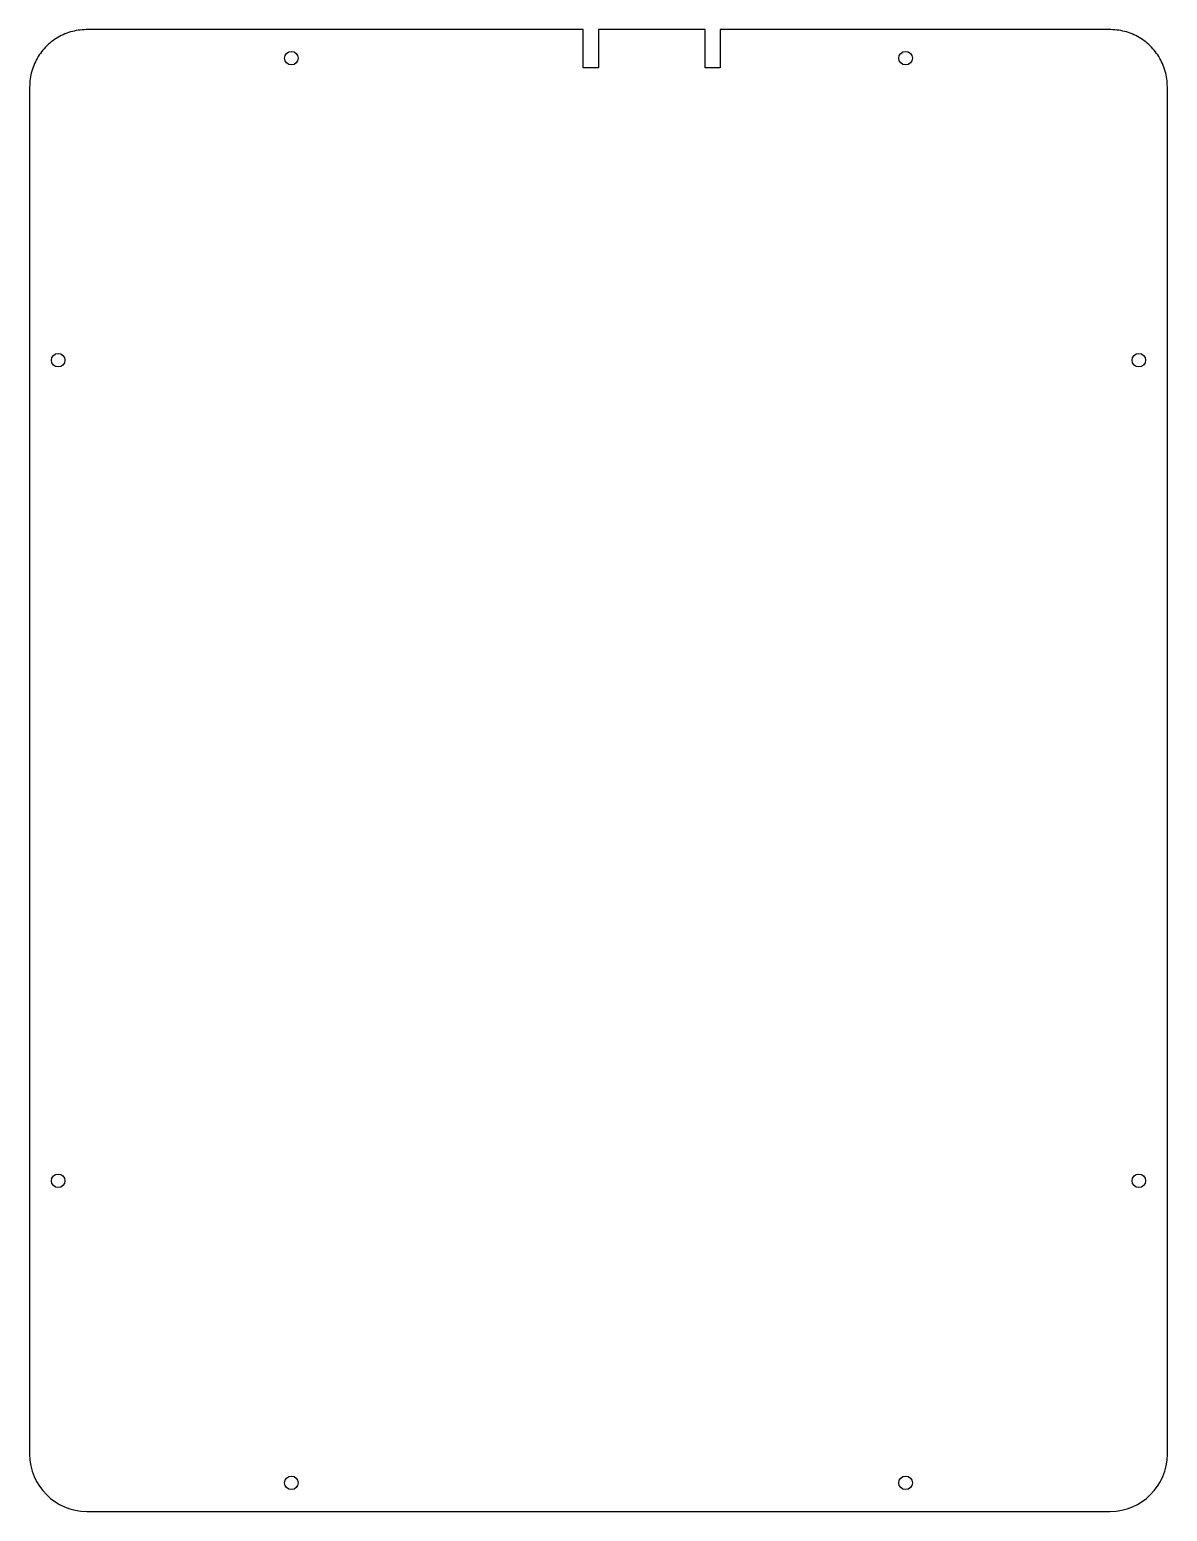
# Model space of a CAD drawing. Extents: x -1043 to -744, y -454 to -64.
import ezdxf

# ---------------------------------------------------------------- set-up
doc = ezdxf.new("R2010")
doc.units = 0
doc.layers.add('FAB_2$BOTTOM', color=30, linetype='CONTINUOUS')

msp = doc.modelspace()

# ---------------------------------------------------------------- linework, layer by layer
at = {"layer": 'FAB_2$BOTTOM'}
for p, q in [((-1035.89, -66.07), (-1036.34, -66.34)), ((-1035.44, -65.81), (-1035.89, -66.07)), ((-1034.98, -65.57), (-1035.44, -65.81)), ((-1034.51, -65.35), (-1034.98, -65.57)), ((-1034.03, -65.14), (-1034.51, -65.35)), ((-1033.55, -64.95), (-1034.03, -65.14)), ((-1033.06, -64.78), (-1033.55, -64.95)), ((-1032.56, -64.62), (-1033.06, -64.78)), ((-1032.06, -64.48), (-1032.56, -64.62)), ((-1031.56, -64.36), (-1032.06, -64.48)), ((-1031.05, -64.25), (-1031.56, -64.36)), ((-1030.54, -64.17), (-1031.05, -64.25)), ((-1030.02, -64.1), (-1030.54, -64.17)), ((-1029.5, -64.05), (-1030.02, -64.1)), ((-1028.98, -64.02), (-1029.5, -64.05)), ((-1028.46, -64), (-1028.98, -64.02)), ((-897.8, -64), (-1028.46, -64)), ((-897.8, -74), (-897.8, -64)), ((-865.8, -64), (-893.8, -64)), ((-893.8, -64), (-893.8, -74)), ((-865.8, -74), (-865.8, -64)), ((-759.13, -64), (-861.8, -64)), ((-861.8, -64), (-861.8, -74)), ((-758.61, -64.02), (-759.13, -64)), ((-758.09, -64.05), (-758.61, -64.02)), ((-757.58, -64.1), (-758.09, -64.05)), ((-757.06, -64.17), (-757.58, -64.1)), ((-756.55, -64.25), (-757.06, -64.17)), ((-756.04, -64.36), (-756.55, -64.25)), ((-755.53, -64.48), (-756.04, -64.36)), ((-755.03, -64.62), (-755.53, -64.48)), ((-754.54, -64.78), (-755.03, -64.62)), ((-754.05, -64.95), (-754.54, -64.78)), ((-753.56, -65.14), (-754.05, -64.95)), ((-753.09, -65.35), (-753.56, -65.14)), ((-752.62, -65.57), (-753.09, -65.35)), ((-752.16, -65.81), (-752.62, -65.57)), ((-751.7, -66.07), (-752.16, -65.81)), ((-751.26, -66.34), (-751.7, -66.07)), ((-1040.16, -69.82), (-1040.47, -70.24)), ((-1039.84, -69.41), (-1040.16, -69.82)), ((-1039.5, -69.02), (-1039.84, -69.41)), ((-1039.14, -68.64), (-1039.5, -69.02)), ((-1038.78, -68.27), (-1039.14, -68.64)), ((-1038.4, -67.91), (-1038.78, -68.27)), ((-1038.01, -67.57), (-1038.4, -67.91)), ((-1037.61, -67.24), (-1038.01, -67.57)), ((-1037.2, -66.92), (-1037.61, -67.24)), ((-1036.77, -66.62), (-1037.2, -66.92)), ((-1036.34, -66.34), (-1036.77, -66.62)), ((-750.83, -66.62), (-751.26, -66.34)), ((-750.4, -66.92), (-750.83, -66.62)), ((-749.99, -67.24), (-750.4, -66.92)), ((-749.59, -67.57), (-749.99, -67.24)), ((-749.2, -67.91), (-749.59, -67.57)), ((-748.82, -68.27), (-749.2, -67.91)), ((-748.45, -68.64), (-748.82, -68.27)), ((-748.1, -69.02), (-748.45, -68.64)), ((-747.76, -69.41), (-748.1, -69.02)), ((-747.44, -69.82), (-747.76, -69.41)), ((-747.12, -70.24), (-747.44, -69.82)), ((-1042.41, -73.9), (-1042.57, -74.4)), ((-1042.22, -73.42), (-1042.41, -73.9)), ((-1042.02, -72.94), (-1042.22, -73.42)), ((-1041.8, -72.47), (-1042.02, -72.94)), ((-1041.57, -72), (-1041.8, -72.47)), ((-1041.32, -71.55), (-1041.57, -72)), ((-1041.05, -71.1), (-1041.32, -71.55)), ((-1040.77, -70.66), (-1041.05, -71.1)), ((-1040.47, -70.24), (-1040.77, -70.66)), ((-893.8, -74), (-897.8, -74)), ((-861.8, -74), (-865.8, -74)), ((-746.83, -70.66), (-747.12, -70.24)), ((-746.55, -71.1), (-746.83, -70.66)), ((-746.28, -71.55), (-746.55, -71.1)), ((-746.03, -72), (-746.28, -71.55)), ((-745.8, -72.47), (-746.03, -72)), ((-745.58, -72.94), (-745.8, -72.47)), ((-745.38, -73.42), (-745.58, -72.94)), ((-745.19, -73.9), (-745.38, -73.42)), ((-745.02, -74.4), (-745.19, -73.9)), ((-1043.22, -77.44), (-1043.26, -77.96)), ((-1043.15, -76.93), (-1043.22, -77.44)), ((-1043.07, -76.41), (-1043.15, -76.93)), ((-1042.98, -75.9), (-1043.07, -76.41)), ((-1042.86, -75.4), (-1042.98, -75.9)), ((-1042.73, -74.89), (-1042.86, -75.4)), ((-1042.57, -74.4), (-1042.73, -74.89)), ((-744.87, -74.89), (-745.02, -74.4)), ((-744.74, -75.4), (-744.87, -74.89)), ((-744.62, -75.9), (-744.74, -75.4)), ((-744.52, -76.41), (-744.62, -75.9)), ((-744.44, -76.93), (-744.52, -76.41)), ((-744.38, -77.44), (-744.44, -76.93)), ((-744.33, -77.96), (-744.38, -77.44)), ((-1043.29, -78.48), (-1043.3, -79)), ((-1043.3, -79), (-1043.3, -362.6)), ((-1043.26, -77.96), (-1043.29, -78.48)), ((-744.31, -78.48), (-744.33, -77.96)), ((-744.3, -79), (-744.31, -78.48)), ((-744.3, -362.6), (-744.3, -79)), ((-1043.3, -362.6), (-1043.3, -438.5)), ((-744.3, -438.5), (-744.3, -362.6)), ((-1028.3, -453.5), (-759.3, -453.5))]:
    msp.add_line(p, q, dxfattribs=at)
for centre in [(-974.5, -71.5), (-813.1, -71.5), (-1035.8, -150.9), (-751.8, -150.9), (-1035.8, -366.6), (-751.8, -366.6), (-974.5, -446), (-813.1, -446)]:
    msp.add_circle(centre, 1.78, dxfattribs=at)
for centre, start, end in [((-1028.3, -438.5), 180, 270), ((-759.3, -438.5), 270, 360)]:
    msp.add_arc(centre, 15, start, end, dxfattribs=at)

doc.saveas('drawing.dxf')
